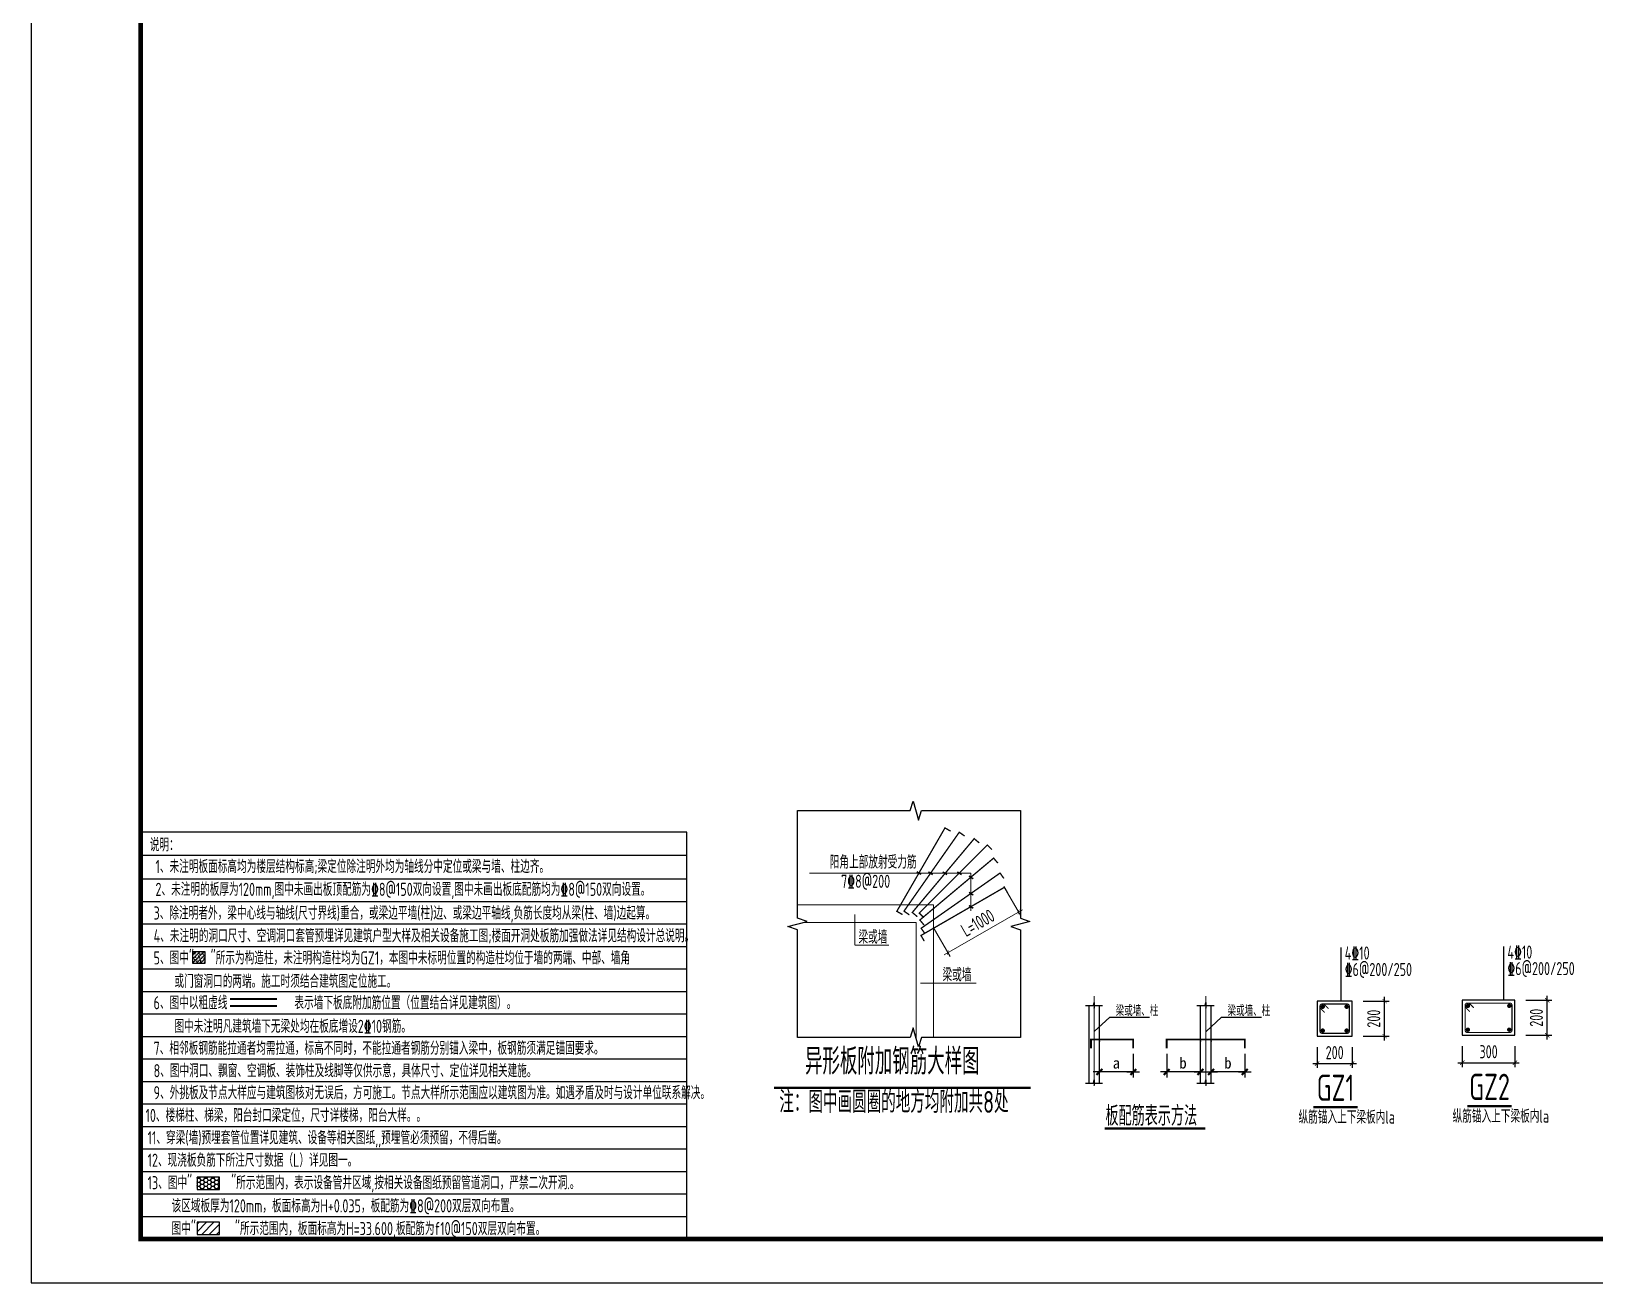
# Model space of a CAD drawing. Extents: x -668857 to 143095, y -247466 to 228182.
# Drawn here: x -229465 to -193740, y -178424 to -149821 of the extents above; entities that cross this region are included whole.
import ezdxf
from ezdxf.enums import TextEntityAlignment as Align

# ---------------------------------------------------------------- set-up
doc = ezdxf.new("R2010")
doc.units = 0
doc.header["$LTSCALE"] = 1000
doc.linetypes.add('DASH', pattern=[0.35, 0.25, -0.1])
doc.linetypes.add('DOTE', pattern=[2.42, 2, -0.2, 0.02, -0.2])
doc.layers.get('0').update_dxf_attribs({"linetype": 'CONTINUOUS'})
doc.layers.get('DEFPOINTS').update_dxf_attribs({"linetype": 'CONTINUOUS'})
for name, color, linetype, lineweight in [('+公共字体', 7, 'CONTINUOUS', 20), ('+图名', 243, 'CONTINUOUS', 20), ('+混凝土墙', 3, 'CONTINUOUS', 20), ('DOTE', 19, 'DOTE', 9), ('Z-详图标注', 3, 'CONTINUOUS', 18), ('查找字符', 1, 'CONTINUOUS', 18)]:
    doc.layers.add(name, color=color, linetype=linetype, lineweight=lineweight)
for name, color, linetype in [('-TK', 7, 'CONTINUOUS'), ('DIM', 2, 'CONTINUOUS'), ('FLOOR_UP_REIN', 13, 'CONTINUOUS'), ('GJ', 5, 'CONTINUOUS'), ('LINK', 6, 'CONTINUOUS'), ('OUTLINE', 2, 'CONTINUOUS'), ('REIN', 6, 'CONTINUOUS'), ('S-B板填充', 251, 'CONTINUOUS'), ('S-大样-砼线', 7, 'CONTINUOUS'), ('S-文字', 7, 'CONTINUOUS'), ('S-板正筋', 2, 'CONTINUOUS'), ('S-构造柱', 212, 'CONTINUOUS'), ('S-表格线', 54, 'CONTINUOUS'), ('S-降板填充', 75, 'CONTINUOUS'), ('TEXT', 2, 'CONTINUOUS'), ('THIN', 7, 'CONTINUOUS'), ('大样线', 40, 'CONTINUOUS'), ('悬梁', 4, 'CONTINUOUS'), ('空调洞口标注', 130, 'CONTINUOUS'), ('说明文字', 7, 'CONTINUOUS')]:
    doc.layers.add(name, color=color, linetype=linetype)
doc.styles.add('10', font='', dxfattribs={"width": 0.7, "height": 300})
doc.styles.add('TSSD_DIMENSION', font='Tssdeng.shx', dxfattribs={"width": 0.7, "bigfont": 'tssdchn.shx'})
doc.styles.add('TSSD_Label', font='Tssdeng.shx', dxfattribs={"width": 0.7, "bigfont": 'hztxt.shx'})
doc.styles.add('TSSD_Norm', font='Tssdeng.shx', dxfattribs={"bigfont": 'tssdchn.shx'})
doc.styles.add('TSSD_REIN', font='tssdeng.shx', dxfattribs={"width": 0.7, "height": 300, "bigfont": 'tssdchn.shx'})
doc.styles.get('10').set_extended_font_data('SimSun')
doc.dimstyles.new('TSSD_100_100$0', dxfattribs={"dimtxt": 300, "dimasz": 80, "dimexe": 100, "dimexo": 250, "dimgap": 100, "dimtad": 1, "dimdec": 0, "dimzin": 0, "dimdsep": 46, "dimtxsty": 'TSSD_DIMENSION', "dimblk": 'ARCHTICK', "dimcen": 0, "dimdle": 100, "dimclrd": 3, "dimclre": 3, "dimclrt": 7, "dimadec": 0, "dimazin": 0, "dimtfac": 1, "dimtdec": 0, "dimtix": 1, "dimtmove": 2, "dimatfit": 3, "dimldrblk": 'ARCHTICK', "dimfxl": 0, "dimtolj": 1, "dimtzin": 0, "dimarcsym": 0})
doc.dimstyles.new('TSSD_25_100', dxfattribs={"dimtxt": 300, "dimasz": 100, "dimexe": 100, "dimexo": 250, "dimgap": 100, "dimtad": 1, "dimdec": 0, "dimlfac": 0.25, "dimzin": 0, "dimdsep": 46, "dimtxsty": 'TSSD_DIMENSION', "dimblk": 'ARCHTICK', "dimcen": 0, "dimdle": 100, "dimclrt": 7, "dimadec": 0, "dimazin": 0, "dimtfac": 1, "dimtdec": 0, "dimtix": 1, "dimtmove": 2, "dimatfit": 3, "dimldrblk": 'ARCHTICK', "dimfxl": 0, "dimtolj": 1, "dimtzin": 0, "dimarcsym": 0})

# ---------------------------------------------------------------- blocks, each defined once
blk = doc.blocks.new('A1')
blk.add_lwpolyline([(0, 59400), (0, 0), (84100, 0), (84100, 59400)], close=True)
at = {"const_width": 100}
blk.add_lwpolyline([(2500, 58400), (2500, 1000), (83100, 1000), (83100, 58400)], close=True, dxfattribs=at)
blk = doc.blocks.new('_DIMX')
blk.add_line((-150, 0), (150, 0))
at = {"const_width": 50}
blk.add_lwpolyline([(-70, -70), (70, 70)], dxfattribs=at)
blk = doc.blocks.new('A$C1DDD5A89')
at = {"color": 6, "const_width": 50}
blk.add_lwpolyline([(439, 25), (2741, 25)], dxfattribs=at)
at = {"layer": 'DOTE', "color": 8, "linetype": 'DOTE'}
for p, q in [((202, 3054), (202, 888)), ((2750, 3054), (2750, 888))]:
    blk.add_line(p, q, dxfattribs=at)
at = {"layer": 'GJ'}
blk.add_point((1858, 2022), dxfattribs=at)
at = {"layer": 'REIN', "color": 1, "const_width": 40}
for points in [[(129, 1860), (129, 2059), (1095, 2059), (1095, 1860)], [(1858, 1860), (1858, 2059), (3643, 2059), (3643, 1860)]]:
    blk.add_lwpolyline(points, dxfattribs=at)
at = {"layer": '大样线'}
for p, q in [((188, 2837), (202, 2909)), ((202, 2909), (202, 2778)), ((2736, 2837), (2751, 2909)), ((2751, 2909), (2751, 2778)), ((0, 2837), (188, 2837)), ((81, 2837), (81, 1066)), ((202, 2778), (217, 2837)), ((202, 2247), (556, 2571)), ((217, 2837), (395, 2837)), ((556, 2571), (1467, 2571)), ((2548, 2837), (2736, 2837)), ((2751, 2778), (2766, 2837)), ((2758, 2247), (3112, 2571)), ((2766, 2837), (2943, 2837)), ((3112, 2571), (4023, 2571)), ((188, 1066), (202, 1138)), ((202, 1138), (202, 1006)), ((2736, 1066), (2751, 1138)), ((2751, 1138), (2751, 1006)), ((0, 1066), (188, 1066)), ((202, 1006), (217, 1066)), ((217, 1066), (395, 1066)), ((2548, 1066), (2736, 1066)), ((2751, 1006), (2766, 1066)), ((2766, 1066), (2943, 1066))]:
    blk.add_line(p, q, dxfattribs=at)
at = {"layer": '大样线', "linetype": 'ByBlock'}
for p, q in [((323, 1066), (323, 2837)), ((2630, 1066), (2630, 2837)), ((2871, 1066), (2871, 2837))]:
    blk.add_line(p, q, dxfattribs=at)
at = {"layer": '大样线', "color": 0, "linetype": 'ByBlock'}
for p in [(323, 2022), (1095, 2022), (2630, 2022), (2871, 2022), (3643, 2022), (202, 1319)]:
    blk.add_point(p, dxfattribs=at)
at = {"layer": '空调洞口标注'}
for p, q in [((1095, 1732), (1095, 1190)), ((1858, 1732), (1858, 1190)), ((3643, 1732), (3643, 1190)), ((1094, 1319), (203, 1319)), ((2629, 1319), (1859, 1319)), ((3642, 1319), (2872, 1319))]:
    blk.add_line(p, q, dxfattribs=at)
blk.add_point((1858, 1319), dxfattribs=at)
at = {"layer": '空调洞口标注', "color": 0, "linetype": 'ByBlock'}
blk.add_point((2871, 1319), dxfattribs=at)
at = {"layer": '空调洞口标注', "xscale": 0.9649999998509884, "yscale": 0.9649999998509884, "zscale": 0.965, "rotation": 180}
for p in [(323, 1319), (1858, 1319)]:
    blk.add_blockref('_DIMX', p, dxfattribs=at)
at = {"layer": '空调洞口标注', "xscale": 0.9649999998509884, "yscale": 0.9649999998509884, "zscale": 0.965}
for p in [(1095, 1319), (2630, 1319), (2872, 1319), (3643, 1319)]:
    blk.add_blockref('_DIMX', p, dxfattribs=at)
at = {"layer": '空调洞口标注', "style": '10'}
for s, p in [('a', (709, 1523)), ('b', (2231, 1523)), ('b', (3257, 1523))]:
    blk.add_text(s, height=250, dxfattribs=at).set_placement(p, align=Align.MIDDLE_CENTER)
at = {"layer": '说明文字'}
for s, height, style, width, p in [('梁或墙、柱', 250, 'TSSD_REIN', 0.6, (693, 2596)), ('梁或墙、柱', 250, 'TSSD_REIN', 0.6, (3249, 2596)), ('板配筋表示方法', 450, 'TSSD_DIMENSION', 0.7, (459, 91))]:
    blk.add_text(s, height=height, dxfattribs=dict(at, style=style, width=width)).set_placement(p)
blk = doc.blocks.new('_ArchTick')
at = {"color": 0, "linetype": 'ByBlock', "const_width": 0.15}
blk.add_lwpolyline([(-0.5, -0.5), (0.5, 0.5)], dxfattribs=at)
blk = doc.blocks.new('*D1062')
at = {"layer": 'DEFPOINTS', "color": 0}
for p in [(-199282, -171989), (-198540, -171989), (-199282, -172789)]:
    blk.add_point(p, dxfattribs=at)
at = {"layer": 'DIM', "color": 0, "lineweight": -2}
for p, q in [((-199032, -171989), (-198440, -171989)), ((-198540, -172889), (-198540, -171889)), ((-199032, -172789), (-198440, -172789))]:
    blk.add_line(p, q, dxfattribs=at)
at = {"layer": 'DIM', "color": 0, "lineweight": -2, "xscale": 100, "yscale": 100, "zscale": 100}
for p, rotation in [((-198540, -171989), 90), ((-198540, -172789), 270)]:
    blk.add_blockref('_ArchTick', p, dxfattribs=dict(at, rotation=rotation))
at = {"layer": 'DIM', "color": 7, "insert": (-198790, -172389), "char_height": 300, "attachment_point": 5, "rotation": 90, "style": 'TSSD_DIMENSION'}
blk.add_mtext('\\A1;200', dxfattribs=at)
blk = doc.blocks.new('*D1063')
at = {"layer": 'DEFPOINTS', "color": 0}
for p in [(-200082, -172789), (-199282, -172789), (-199282, -173415)]:
    blk.add_point(p, dxfattribs=at)
at = {"layer": 'DIM', "color": 0, "lineweight": -2}
for p, q in [((-200082, -173039), (-200082, -173515)), ((-199282, -173039), (-199282, -173515)), ((-200182, -173415), (-199182, -173415))]:
    blk.add_line(p, q, dxfattribs=at)
at = {"layer": 'DIM', "color": 0, "lineweight": -2, "xscale": 100, "yscale": 100, "zscale": 100, "rotation": 180}
blk.add_blockref('_ArchTick', (-200082, -173415), dxfattribs=at)
at = {"layer": 'DIM', "color": 0, "lineweight": -2, "xscale": 100, "yscale": 100, "zscale": 100}
blk.add_blockref('_ArchTick', (-199282, -173415), dxfattribs=at)
at = {"layer": 'DIM', "color": 7, "insert": (-199682, -173165), "char_height": 300, "attachment_point": 5, "style": 'TSSD_DIMENSION'}
blk.add_mtext('\\A1;200', dxfattribs=at)
blk = doc.blocks.new('*D504')
at = {"layer": 'DEFPOINTS', "color": 0}
for p in [(5060, 9464), (5522, 8664), (3444, 8530)]:
    blk.add_point(p, dxfattribs=at)
at = {"layer": 'DIM', "color": 3, "lineweight": -2}
for p, q in [((5185, 9247), (5572, 8577)), ((3819, 7680), (5609, 8714)), ((3569, 8314), (3956, 7644))]:
    blk.add_line(p, q, dxfattribs=at)
at = {"layer": 'DIM', "color": 3, "lineweight": -2, "xscale": 80, "yscale": 80, "zscale": 80}
for p, rotation in [((5522, 8664), 29.99999999994698), ((3906, 7730), 209.999999999947)]:
    blk.add_blockref('_ArchTick', p, dxfattribs=dict(at, rotation=rotation))
at = {"layer": 'DIM', "color": 7, "insert": (4589, 8413), "char_height": 300, "attachment_point": 5, "rotation": 30, "style": 'TSSD_DIMENSION'}
blk.add_mtext('\\A1;L=1000', dxfattribs=at)
blk = doc.blocks.new('*D1065')
at = {"layer": 'DEFPOINTS', "color": 0}
for p in [(-195565, -171968), (-194823, -171968), (-195565, -172768)]:
    blk.add_point(p, dxfattribs=at)
at = {"layer": 'DIM', "color": 0, "lineweight": -2}
for p, q in [((-195315, -171968), (-194723, -171968)), ((-194823, -172868), (-194823, -171868)), ((-195315, -172768), (-194723, -172768))]:
    blk.add_line(p, q, dxfattribs=at)
at = {"layer": 'DIM', "color": 0, "lineweight": -2, "xscale": 100, "yscale": 100, "zscale": 100}
for p, rotation in [((-194823, -171968), 90), ((-194823, -172768), 270)]:
    blk.add_blockref('_ArchTick', p, dxfattribs=dict(at, rotation=rotation))
at = {"layer": 'DIM', "color": 7, "insert": (-195073, -172368), "char_height": 300, "attachment_point": 5, "rotation": 90, "style": 'TSSD_DIMENSION'}
blk.add_mtext('\\A1;200', dxfattribs=at)
blk = doc.blocks.new('*D1066')
at = {"layer": 'DEFPOINTS', "color": 0}
for p in [(-196765, -172768), (-195565, -172768), (-195565, -173395)]:
    blk.add_point(p, dxfattribs=at)
at = {"layer": 'DIM', "color": 0, "lineweight": -2}
for p, q in [((-196765, -173018), (-196765, -173495)), ((-195565, -173018), (-195565, -173495)), ((-196865, -173395), (-195465, -173395))]:
    blk.add_line(p, q, dxfattribs=at)
at = {"layer": 'DIM', "color": 0, "lineweight": -2, "xscale": 100, "yscale": 100, "zscale": 100, "rotation": 180}
blk.add_blockref('_ArchTick', (-196765, -173395), dxfattribs=at)
at = {"layer": 'DIM', "color": 0, "lineweight": -2, "xscale": 100, "yscale": 100, "zscale": 100}
blk.add_blockref('_ArchTick', (-195565, -173395), dxfattribs=at)
at = {"layer": 'DIM', "color": 7, "insert": (-196165, -173145), "char_height": 300, "attachment_point": 5, "style": 'TSSD_DIMENSION'}
blk.add_mtext('\\A1;300', dxfattribs=at)
blk = doc.blocks.new('A$C3D802B83')
at = {"layer": '+公共字体', "linetype": 'Continuous'}
for p, q in [((744, 9550.9), (4432.1, 9550.9)), ((4432.1, 8687.9), (4432.1, 9550.9)), ((1781.2, 8604.3), (1781.2, 7908.1)), ((1781.2, 7900.1), (2555.9, 7900.1)), ((3278.8, 7035.6), (4551.4, 7035.6))]:
    blk.add_line(p, q, dxfattribs=at)
at = {"layer": '+图名', "linetype": 'Continuous', "const_width": 50}
blk.add_lwpolyline([(-63, 4643.9), (5800.4, 4643.9)], dxfattribs=at)
at = {"layer": '+混凝土墙', "linetype": 'Continuous'}
for p, q in [((468.2, 8822.4), (3581.4, 8822.4)), ((3581.4, 8822.4), (3581.4, 5796.4)), ((597.3, 8422.4), (3181.4, 8422.4)), ((3181.4, 8422.4), (3181.4, 5796.4))]:
    blk.add_line(p, q, dxfattribs=at)
at = {"layer": 'FLOOR_UP_REIN', "const_width": 30}
for points in [[(3970.2, 10507.9), (3840.3, 10582.9), (2739.8, 8676.9), (2869.7, 8601.9)], [(4289.1, 10397.8), (4166.2, 10483.8), (2903.8, 8681), (3026.7, 8594.9)], [(4622.7, 10240.4), (4507.8, 10336.8), (3093.1, 8650.8), (3208, 8554.4)], [(4914.2, 10087.1), (4808.2, 10193.1), (3251.9, 8636.8), (3358, 8530.8)], [(5048.3, 9777.8), (4951.8, 9892.7), (3265.9, 8478), (3362.3, 8363.1)], [(5184.9, 9428.3), (5098.9, 9551.1), (3296, 8288.8), (3382.1, 8165.9)], [(5273, 9095.3), (5198, 9225.2), (3292, 8124.8), (3367, 7994.9)]]:
    blk.add_lwpolyline(points, dxfattribs=at)
at = {"layer": 'THIN'}
blk.add_lwpolyline([(5562.2, 5796.4), (3306.7, 5796.4), (3236.7, 5576.4), (3116.7, 6016.4), (3046.7, 5796.4), (468.2, 5796.4), (468.2, 8257.2), (248.2, 8327.2), (688.2, 8447.2), (468.2, 8517.2), (468.2, 10977.9), (3046.7, 10977.9), (3116.7, 11197.9), (3236.7, 10757.9), (3306.7, 10977.9), (5562.2, 10977.9), (5562.2, 8517.2), (5782.2, 8447.2), (5342.2, 8327.2), (5562.2, 8257.2)], close=True, dxfattribs=at)
at = {"layer": '查找字符', "const_width": 35}
for points in [[(3195.4, 9582.1), (3293.5, 9519.7)], [(3461.2, 9577.4), (3559.3, 9515)], [(3788.2, 9577.4), (3886.4, 9515)], [(4121.9, 9577.4), (4220.1, 9515)], [(4388.1, 9483.1), (4486.2, 9420.7)], [(4388.1, 9110.7), (4486.2, 9048.3)], [(4388.1, 8809.5), (4486.2, 8747.1)]]:
    blk.add_lwpolyline(points, dxfattribs=at)
at = {"layer": '+公共字体', "linetype": 'Continuous', "style": 'TSSD_REIN', "width": 0.7}
for s, p in [('阳角上部放射受力筋', (1206.7, 9652.5)), ('7%%1328@200', (1467.3, 9212.7)), ('梁或墙', (1863, 7938.4)), ('梁或墙', (3783.9, 7076.5))]:
    blk.add_text(s, height=300, dxfattribs=at).set_placement(p)
blk.add_text('注：图中画圆圈的地方均附加共8处', height=500, dxfattribs=at).set_placement((55.5, 3920.3), align=Align.BOTTOM_LEFT)
at = {"layer": '+图名', "linetype": 'Continuous', "style": 'TSSD_REIN', "width": 0.7}
blk.add_text('异形板附加钢筋大样图', height=600, dxfattribs=at).set_placement((640.5, 4766.9), align=Align.BOTTOM_LEFT)
at = {"layer": 'DIM'}
dim = blk.add_aligned_dim(p1=(3443.8, 8530.2), p2=(5060.4, 9463.5), distance=-923.8, text='L=1000', dimstyle='TSSD_100_100$0', dxfattribs=at)
dim.commit()
dim.dimension.update_dxf_attribs({"geometry": '*D504', "text_midpoint": (4589, 8413.4)})

msp = doc.modelspace()

# ---------------------------------------------------------------- hatches: boundary and pattern name
at = {"layer": 'S-B板填充'}
h = msp.add_hatch(dxfattribs=at)
h.set_pattern_fill('METAL', color=252, scale=30, style=0)
h.set_pattern_definition([(45, (-139719.22, -246072.83), (-84.85281, 84.85281), [])])
h.paths.add_polyline_path([(-225676.71, -177321.48), (-225165.61, -177321.48), (-225165.61, -177042.7), (-225676.71, -177042.7)])
at = {"layer": 'S-构造柱'}
h = msp.add_hatch(dxfattribs=at)
h.set_pattern_fill('ARMORED', color=256, scale=12.857143, style=0)
h.set_pattern_definition([(50, (-2079040.786, -302473.29), (92.2191663, -8.0681316), [9.642857, -106.0714286]), (355, (-2079040.79, -302473.29), (-17.839457, 96.710417), [7.7142857, -84.857143]), (100.4514, (-2079033.1, -302473.96), (74.3797776, 88.642227), [8.1951673, -90.146843]), (46.1842, (-2079040.79, -302447.57), (137.216706, -21.281016), [14.464286, -159.107143]), (96.6356, (-2079029.35, -302449.35), (120.170919, 125.243726), [12.292751, -135.220243]), (351.1842, (-2079040.79, -302447.57), (120.170822, 125.24382), [11.571429, -127.285714]), (21, (-2079027.93, -302454), (76.7451924, -51.765286), [9.642857, -106.0714286]), (326, (-2079027.93, -302454), (31.2834, 93.233577), [7.7142857, -84.857143]), (71.4514, (-2079021.53, -302458.315), (108.0286237, 41.4682067), [8.1951673, -90.146843]), (37.5, (-2079040.786, -302473.287), (1.56340997, 42.80063835), [0, -83.8285714, 0, -86.1428571, 0, -85.1785714]), (7.5, (-2079040.786, -302473.287), (33.8232262, 50.7100772), [0, -49.1142857, 0, -81.9, 0, -32.4642857]), (327.5, (-2079069.458, -302473.287), (68.6343132, -2.8999121), [0, -32.1428571, 0, -100.2857143, 0, -133.0714286]), (317.5, (-2079082.315, -302473.29), (74.981079, 12.8706406), [0, -41.7857143, 0, -66.6, 0, -94.5]), (45, (-2079040.786, -302473.29), (-45.4568645, 45.4568645), [])])
h.paths.add_polyline_path([(-225772.2, -170850.75), (-225497.91, -170850.75), (-225497.91, -171125.04), (-225772.2, -171125.04)])
at = {"layer": 'S-降板填充', "linetype": 'ByBlock'}
h = msp.add_hatch(dxfattribs=at)
h.set_pattern_fill('HONEY', color=8, scale=17.142857, style=0)
h.set_pattern_definition([(0, (-3038261.81, -244003.177), (81.6428571, 47.1365143), [54.4285714, -108.8571429]), (120, (-3038261.81, -244003.177), (-81.6428474, 47.1365312), [54.4285714, -108.8571429]), (60, (-3038261.81, -244003.177), (9.75e-06, 94.2730455), [-108.8571429, 54.4285714])])
h.paths.add_polyline_path([(-225676.71, -176292.91), (-225165.61, -176292.91), (-225165.61, -176014.13), (-225676.71, -176014.13)])

# ---------------------------------------------------------------- linework, layer by layer
at = {"layer": 'LINK', "color": 1, "const_width": 25}
for points in [[(-199911.26, -172248), (-200003.18, -172156.08, -0.19891237), (-200017.24, -172122.14), (-200017.24, -172101.63, -0.41421356), (-199969.24, -172053.63), (-199395.24, -172053.63, -0.41421356), (-199347.24, -172101.63), (-199347.24, -172675.63, -0.41421356), (-199395.24, -172723.63), (-199969.24, -172723.63, -0.41421356), (-200017.24, -172675.63), (-200017.24, -172101.63, -0.41421356), (-199969.24, -172053.63), (-199948.74, -172053.63, -0.19891237), (-199914.8, -172067.69), (-199822.87, -172159.61)], [(-196594.2, -172227.54), (-196686.12, -172135.61, -0.19891237), (-196700.18, -172101.67), (-196700.18, -172081.16, -0.41421356), (-196652.18, -172033.16), (-195678.18, -172033.16, -0.41421356), (-195630.18, -172081.16), (-195630.18, -172655.16, -0.41421356), (-195678.18, -172703.16), (-196652.18, -172703.16, -0.41421356), (-196700.18, -172655.16), (-196700.18, -172081.16, -0.41421356), (-196652.18, -172033.16), (-196631.67, -172033.16, -0.19891237), (-196597.73, -172047.22), (-196505.81, -172139.15)]]:
    msp.add_lwpolyline(points, format="xyb", dxfattribs=at)
at = {"layer": 'OUTLINE'}
for points in [[(-199282.24, -171988.63), (-200082.24, -171988.63), (-200082.24, -172788.63), (-199282.24, -172788.63)], [(-195565.18, -171968.16), (-196765.18, -171968.16), (-196765.18, -172768.16), (-195565.18, -172768.16)]]:
    msp.add_lwpolyline(points, close=True, dxfattribs=at)
at = {"layer": 'REIN', "const_width": 50}
for points in [[(-199979.74, -172116.13, 1), (-199929.74, -172116.13, 1)], [(-199434.74, -172116.13, 1), (-199384.74, -172116.13, 1)], [(-196662.68, -172095.66, 1), (-196612.68, -172095.66, 1)], [(-195717.68, -172095.66, 1), (-195667.68, -172095.66, 1)], [(-199979.74, -172661.13, 1), (-199929.74, -172661.13, 1)], [(-199434.74, -172661.13, 1), (-199384.74, -172661.13, 1)], [(-196662.68, -172640.66, 1), (-196612.68, -172640.66, 1)], [(-195717.68, -172640.66, 1), (-195667.68, -172640.66, 1)]]:
    msp.add_lwpolyline(points, format="xyb", close=True, dxfattribs=at)
at = {"layer": 'S-板正筋', "linetype": 'DASH', "const_width": 42.86}
for points in [[(-224920.65, -171939.02), (-224920.65, -171939.02), (-223850.15, -171939.01), (-223850.15, -171939.01)], [(-224920.65, -172097.08), (-224920.65, -172097.08), (-223850.15, -172097.07), (-223850.15, -172097.07)]]:
    msp.add_lwpolyline(points, dxfattribs=at)
at = {"layer": 'S-构造柱'}
msp.add_lwpolyline([(-225772.2, -170850.75), (-225497.91, -170850.75), (-225497.91, -171125.04), (-225772.2, -171125.04), (-225772.2, -170850.75)], dxfattribs=at)
at = {"layer": 'S-表格线'}
for p, q in [((-226964.73, -177424.26), (-226964.73, -168127.61)), ((-214483.24, -168127.61), (-226964.73, -168127.61)), ((-214483.24, -177424.26), (-214483.24, -168127.61)), ((-214483.24, -168661.65), (-226964.73, -168661.65)), ((-226964.73, -176929.73), (-226964.73, -168661.65)), ((-226964.73, -169195.69), (-214483.24, -169195.69)), ((-226964.73, -169709.97), (-214483.24, -169709.97)), ((-226964.73, -169709.97), (-214483.24, -169709.97)), ((-226964.73, -170224.26), (-214483.24, -170224.26)), ((-226964.73, -170738.55), (-214483.24, -170738.55)), ((-226964.73, -171252.83), (-214483.24, -171252.83)), ((-226964.73, -171767.12), (-214483.24, -171767.12)), ((-226964.73, -172281.4), (-214483.24, -172281.4)), ((-226964.73, -172795.69), (-214483.24, -172795.69)), ((-226964.73, -173309.97), (-214483.24, -173309.97)), ((-226964.73, -173824.26), (-214483.24, -173824.26)), ((-226964.73, -174338.55), (-214483.24, -174338.55)), ((-226964.73, -174852.83), (-214483.24, -174852.83)), ((-226964.73, -175367.12), (-214483.24, -175367.12)), ((-226964.73, -175881.4), (-214483.24, -175881.4)), ((-226964.73, -176395.69), (-214483.24, -176395.69)), ((-226964.73, -176909.97), (-214483.24, -176909.97)), ((-226964.73, -177424.26), (-214483.24, -177424.26))]:
    msp.add_line(p, q, dxfattribs=at)
at = {"layer": 'S-降板填充'}
for points in [[(-225676.71, -176292.91), (-225165.61, -176292.91), (-225165.61, -176014.13), (-225676.71, -176014.13)], [(-225676.71, -177321.48), (-225165.61, -177321.48), (-225165.61, -177042.7), (-225676.71, -177042.7)]]:
    msp.add_lwpolyline(points, close=True, dxfattribs=at)
at = {"layer": 'TEXT', "color": 0}
for p, q in [((-199532.24, -171988.63), (-199532.24, -170762.36)), ((-195815.18, -171968.16), (-195815.18, -170741.89))]:
    msp.add_line(p, q, dxfattribs=at)
at = {"layer": '悬梁', "color": 0, "const_width": 50}
for points in [[(-199159.87, -174410.56), (-200171.76, -174410.56)], [(-195638.96, -174390.1), (-196650.85, -174390.1)]]:
    msp.add_lwpolyline(points, dxfattribs=at)

# ---------------------------------------------------------------- block references
at = {"layer": '-TK'}
msp.add_blockref('A1', (-229464.73, -178424.26), dxfattribs=at)
at = {"layer": 'S-大样-砼线'}
msp.add_blockref('A$C1DDD5A89', (-205378.73, -174925.79), dxfattribs=at)
at = {"layer": 'Z-详图标注'}
msp.add_blockref('A$C3D802B83', (-212426.55, -178611.99), dxfattribs=at)

# ---------------------------------------------------------------- texts
at = {"layer": 'S-文字', "style": 'TSSD_REIN', "width": 0.7}
for s, p in [('说明：', (-226756.87, -168564.89)), ('1、未注明板面标高均为楼层结构标高;梁定位除注明外均为轴线分中定位或梁与墙、柱边齐。', (-226626.48, -169061.15)), ('3、除注明者外，梁中心线与轴线(尺寸界线)重合，或梁边平墙(柱)边、或梁边平轴线,负筋长度均从梁(柱、墙)边起算。', (-226669.67, -170124.08)), ('4、未注明的洞口尺寸、空调洞口套管预埋详见建筑户型大样及相关设备施工图;楼面开洞处板筋加强做法详见结构设计总说明。', (-226669.67, -170644.08)), ('5、图中"   "所示为构造柱，未注明构造柱均为GZ1，本图中未标明位置的构造柱均位于墙的两端、中部、墙角', (-226669.67, -171150.34)), ('或门窗洞口的两端。施工时须结合建筑图定位施工。', (-226193.23, -171685.32)), ('6、图中以粗虚线            表示墙下板底附加筋位置（位置结合详见建筑图）。', (-226669.67, -172174.93)), ('图中未注明凡建筑墙下无梁处均在板底增设2%%13210钢筋。', (-226193.23, -172713.89)), ('7、相邻板钢筋能拉通者均需拉通，标高不同时，不能拉通者钢筋分别锚入梁中，板钢筋须满足锚固要求。', (-226669.67, -173214.22)), ('8、图中洞口、飘窗、空调板、装饰柱及线脚等仅供示意，具体尺寸、定位详见相关建施。', (-226669.67, -173728.51)), ('9、外挑板及节点大样应与建筑图核对无误后，方可施工。节点大样所示范围应以建筑图为准。如遇矛盾及时与设计单位联系解决。', (-226669.67, -174230.96)), ('10、楼梯柱、梯梁，阳台封口梁定位，尺寸详楼梯，阳台大样。。', (-226853.91, -174749.81)), ('11、穿梁(墙)预埋套管位置详见建筑、设备等相关图纸,,预埋管必须预留，不得后凿。', (-226806.41, -175260.12)), ('12、现浇板负筋下所注尺寸数据（L）详见图一。', (-226806.41, -175774.41)), ('13、图中"       "所示范围内，表示设备管井区域,按相关设备图纸预留管道洞口，严禁二次开洞.。', (-226806.41, -176288.69)), ('图中"       "所示范围内，板面标高为H=33.600,板配筋为f10@150双层双向布置。', (-226258.3, -177336.66))]:
    msp.add_text(s, height=300, dxfattribs=at).set_placement(p)
at = {"layer": 'S-文字', "color": 1, "style": 'TSSD_REIN', "width": 0.7}
for s, p in [('2、未注明的板厚为120mm,图中未画出板顶配筋为%%1328@150双向设置,图中未画出板底配筋均为%%1328@150双向设置。', (-226626.48, -169582.95)), ('该区域板厚为120mm，板面标高为H+0.035，板配筋为%%1328@200双层双向布置。', (-226258.3, -176816.45))]:
    msp.add_text(s, height=300, dxfattribs=at).set_placement(p)
at = {"layer": 'TEXT', "color": 0, "width": 0.7}
for s, style, p in [('4\x8410', 'TSSD_REIN', (-199452.14, -171038.19)), ('4\x8410', 'TSSD_REIN', (-195735.08, -171017.72)), ('\x846@200/250', 'TSSD_REIN', (-199452.14, -171414.96)), ('\x846@200/250', 'TSSD_REIN', (-195735.08, -171394.5)), ('纵筋锚入上下梁板内la', 'TSSD_Label', (-200508.38, -174788.95)), ('纵筋锚入上下梁板内la', 'TSSD_Label', (-196987.47, -174768.48))]:
    msp.add_text(s, height=300, dxfattribs=dict(at, style=style)).set_placement(p)
at = {"layer": 'TEXT', "color": 0, "style": 'TSSD_Norm', "width": 0.7}
for s, p in [('GZ1', (-199663.77, -174268.22)), ('GZ2', (-196142.86, -174247.75))]:
    msp.add_text(s, height=600, dxfattribs=at).set_placement(p, align=Align.CENTER)

# ---------------------------------------------------------------- dimensions: what is measured, and where the dimension line sits
at = {"layer": 'DIM'}
for base, p1, p2, picture, middle in [((-198539.65, -171988.63), (-199282.24, -172788.63), (-199282.24, -171988.63), '*D1062', (-198789.65, -172388.63)), ((-194822.59, -171968.16), (-195565.18, -172768.16), (-195565.18, -171968.16), '*D1065', (-195072.59, -172368.16))]:
    dim = msp.add_linear_dim(base=base, p1=p1, p2=p2, angle=90, dimstyle='TSSD_25_100', dxfattribs=at)
    dim.commit()
    dim.dimension.update_dxf_attribs({"geometry": picture, "text_midpoint": middle})
for base, p1, p2, picture, middle in [((-199282.24, -173415.4), (-200082.24, -172788.63), (-199282.24, -172788.63), '*D1063', (-199682.24, -173165.4)), ((-195565.18, -173394.93), (-196765.18, -172768.16), (-195565.18, -172768.16), '*D1066', (-196165.18, -173144.93))]:
    dim = msp.add_linear_dim(base=base, p1=p1, p2=p2, dimstyle='TSSD_25_100', dxfattribs=at)
    dim.commit()
    dim.dimension.update_dxf_attribs({"geometry": picture, "text_midpoint": middle})

doc.saveas('drawing.dxf')
